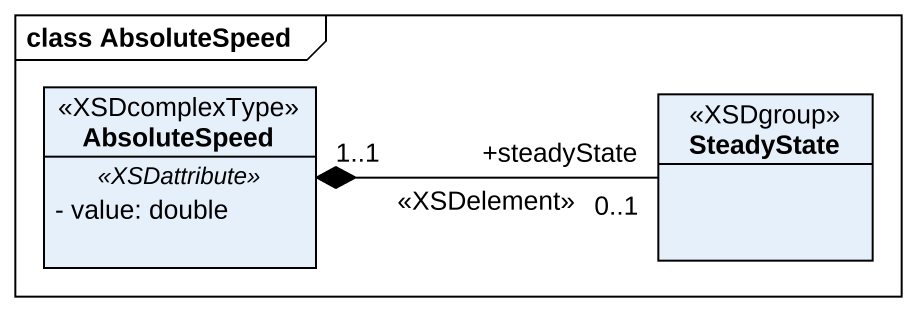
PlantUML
@startuml
mainframe class AbsoluteSpeed
hide circle
hide empty members
skinparam classAttributeIconSize 0
class AbsoluteSpeed <<XSDcomplexType>> {
  .. <<XSDattribute>> ..
  - value: double
}
class SteadyState <<XSDgroup>>
AbsoluteSpeed "1..1" *-right- "+steadyState\n0..1" SteadyState : <<XSDelement>>
@enduml
